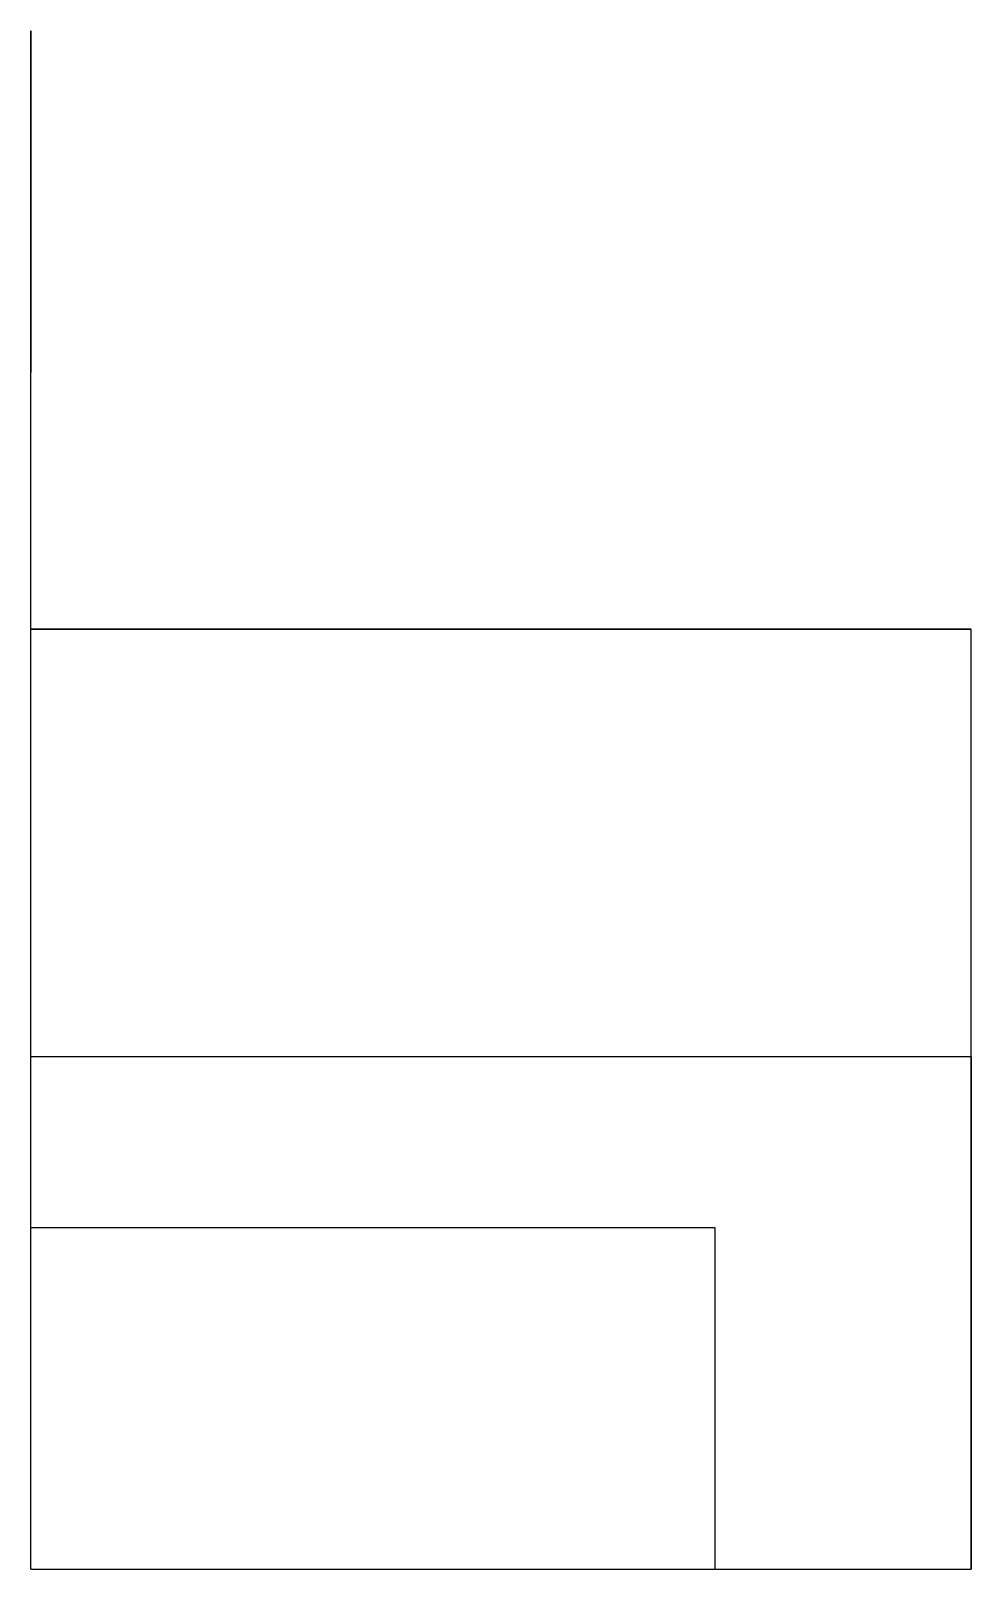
# Model space of a CAD drawing. Header units: millimetres. Extents: x 352 to 2549, y 290 to 2255.
# Drawn here: x 352 to 407, y 290.4 to 380.4 of the extents above.
import ezdxf

# ---------------------------------------------------------------- set-up
doc = ezdxf.new("R2010")
doc.units = ezdxf.units.MM

msp = doc.modelspace()

# ---------------------------------------------------------------- linework, layer by layer
for p, q in [((352.043, 290.433), (352.043, 380.433)), ((352.043, 380.433), (352.043, 380.433, 20)), ((352.043, 380.433, 20), (352.043, 380.433, 35)), ((352.043, 380.433), (352.043, 360.433)), ((352.043, 360.433, 60), (352.043, 380.433, 35)), ((352.043, 360.433), (352.043, 360.433, 20)), ((352.043, 360.433, 20), (352.043, 360.433, 60)), ((352.043, 320.433, 12), (352.043, 345.433, 12)), ((352.043, 345.433, 12), (352.043, 345.433, 25)), ((352.043, 345.433, 25), (407.043, 345.433, 25)), ((407.043, 345.433, 12), (352.043, 345.433, 12)), ((352.043, 345.433, 12), (407.043, 345.433, 12)), ((407.043, 345.433, 25), (407.043, 345.433, 12)), ((407.043, 320.433), (407.043, 345.433)), ((407.043, 345.433), (407.043, 345.433, 12)), ((407.043, 320.433, 12), (407.043, 345.433, 12)), ((352.043, 310.433, 25), (352.043, 320.433, 25)), ((352.043, 320.433, 25), (407.043, 320.433, 25)), ((352.043, 320.433, 25), (352.043, 320.433, 12)), ((352.043, 320.433, 12), (407.043, 320.433, 12)), ((407.043, 320.433, 25), (407.043, 290.433, 25)), ((407.043, 290.433), (407.043, 320.433)), ((407.043, 320.433), (407.043, 320.433, 25)), ((352.043, 290.433, 5), (352.043, 310.433, 5)), ((352.043, 310.433, 5), (352.043, 310.433, 25)), ((352.043, 310.433, 25), (392.043, 310.433, 25)), ((352.043, 310.433, 5), (392.043, 310.433, 25)), ((392.043, 310.433, 25), (392.043, 290.433, 25)), ((352.043, 290.433), (407.043, 290.433)), ((352.043, 290.433), (352.043, 290.433, 5)), ((352.043, 290.433, 5), (392.043, 290.433, 25)), ((392.043, 290.433, 25), (407.043, 290.433, 25)), ((407.043, 290.433, 25), (407.043, 290.433))]:
    msp.add_line(p, q)

doc.saveas('drawing.dxf')
